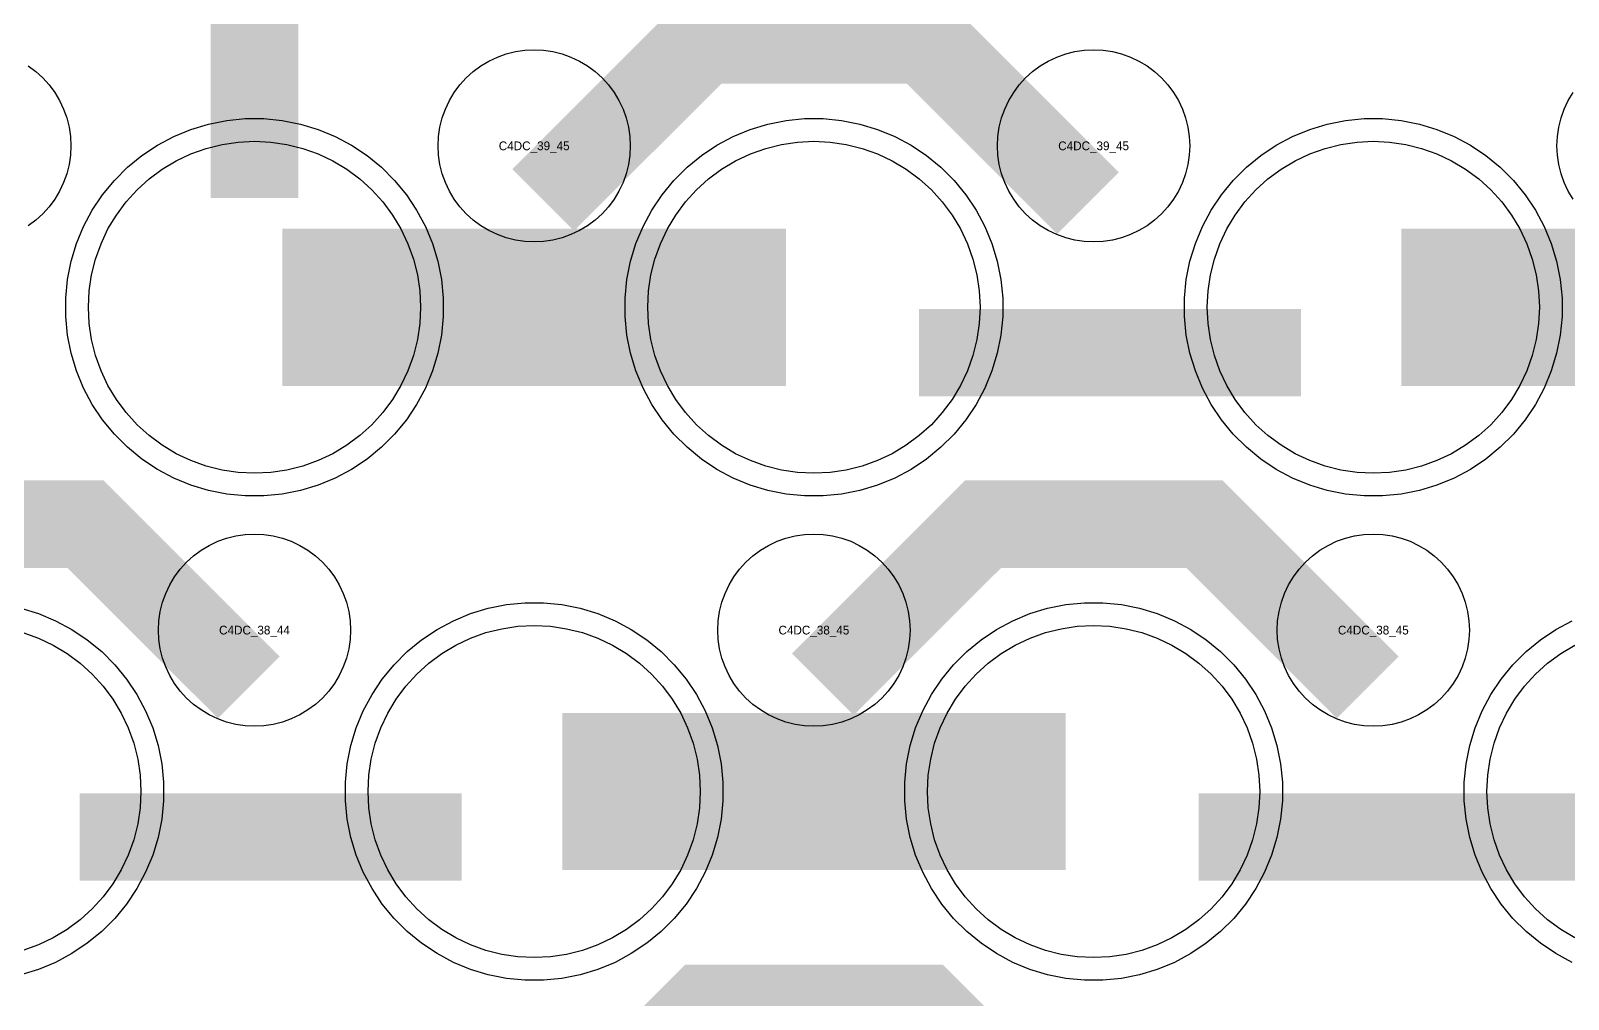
# Model space of a CAD drawing. Extents: x -11880 to 11880, y -14992 to 14992.
# Drawn here: x 2256 to 2695.8, y -9633.6 to -9356.4 of the extents above; entities that cross this region are included whole.
import ezdxf
from ezdxf.enums import TextEntityAlignment as Align

# ---------------------------------------------------------------- set-up
doc = ezdxf.new("R2010")
doc.units = 0
doc.header["$MEASUREMENT"] = 0
for name, color, linetype in [('GDS_775_DT_237', 138, 'CONTINUOUS'), ('RDL1_FS', 34, 'CONTINUOUS'), ('RDL_BS', 160, 'CONTINUOUS')]:
    doc.layers.add(name, color=color, linetype=linetype)

msp = doc.modelspace()

# ---------------------------------------------------------------- linework, layer by layer
at = {"layer": 'RDL1_FS'}
for points in [[(2320, -9483.074), (2315.343, -9482.845), (2310.732, -9482.161), (2306.209, -9481.029), (2301.819, -9479.457), (2297.605, -9477.465), (2293.605, -9475.067), (2289.86, -9472.289), (2286.406, -9469.159), (2283.276, -9465.705), (2280.498, -9461.96), (2278.1, -9457.96), (2276.108, -9453.746), (2274.536, -9449.356), (2273.404, -9444.833), (2272.72, -9440.222), (2272.491, -9435.565), (2272.72, -9430.908), (2273.404, -9426.297), (2274.536, -9421.774), (2276.108, -9417.384), (2278.1, -9413.17), (2280.498, -9409.17), (2283.276, -9405.425), (2286.406, -9401.971), (2289.86, -9398.841), (2293.605, -9396.063), (2297.605, -9393.665), (2301.819, -9391.673), (2306.209, -9390.101), (2310.732, -9388.969), (2315.343, -9388.285), (2320, -9388.056), (2324.657, -9388.285), (2329.268, -9388.969), (2333.791, -9390.101), (2338.181, -9391.673), (2342.395, -9393.665), (2346.395, -9396.063), (2350.14, -9398.841), (2353.594, -9401.971), (2356.724, -9405.425), (2359.502, -9409.17), (2361.9, -9413.17), (2363.892, -9417.384), (2365.464, -9421.774), (2366.596, -9426.297), (2367.28, -9430.908), (2367.509, -9435.565), (2367.28, -9440.222), (2366.596, -9444.833), (2365.464, -9449.356), (2363.892, -9453.746), (2361.9, -9457.96), (2359.502, -9461.96), (2356.724, -9465.705), (2353.594, -9469.159), (2350.14, -9472.289), (2346.395, -9475.067), (2342.395, -9477.465), (2338.181, -9479.457), (2333.791, -9481.029), (2329.268, -9482.161), (2324.657, -9482.845)], [(2480, -9483.074), (2475.343, -9482.845), (2470.732, -9482.161), (2466.209, -9481.029), (2461.819, -9479.457), (2457.605, -9477.465), (2453.605, -9475.067), (2449.86, -9472.289), (2446.406, -9469.159), (2443.276, -9465.705), (2440.498, -9461.96), (2438.1, -9457.96), (2436.108, -9453.746), (2434.536, -9449.356), (2433.404, -9444.833), (2432.72, -9440.222), (2432.491, -9435.565), (2432.72, -9430.908), (2433.404, -9426.297), (2434.536, -9421.774), (2436.108, -9417.384), (2438.1, -9413.17), (2440.498, -9409.17), (2443.276, -9405.425), (2446.406, -9401.971), (2449.86, -9398.841), (2453.605, -9396.063), (2457.605, -9393.665), (2461.819, -9391.673), (2466.209, -9390.101), (2470.732, -9388.969), (2475.343, -9388.285), (2480, -9388.056), (2484.657, -9388.285), (2489.268, -9388.969), (2493.791, -9390.101), (2498.181, -9391.673), (2502.395, -9393.665), (2506.395, -9396.063), (2510.14, -9398.841), (2513.594, -9401.971), (2516.724, -9405.425), (2519.502, -9409.17), (2521.9, -9413.17), (2523.892, -9417.384), (2525.464, -9421.774), (2526.596, -9426.297), (2527.28, -9430.908), (2527.509, -9435.565), (2527.28, -9440.222), (2526.596, -9444.833), (2525.464, -9449.356), (2523.892, -9453.746), (2521.9, -9457.96), (2519.502, -9461.96), (2516.724, -9465.705), (2513.594, -9469.159), (2510.14, -9472.289), (2506.395, -9475.067), (2502.395, -9477.465), (2498.181, -9479.457), (2493.791, -9481.029), (2489.268, -9482.161), (2484.657, -9482.845)], [(2640, -9483.074), (2635.343, -9482.845), (2630.732, -9482.161), (2626.209, -9481.029), (2621.819, -9479.457), (2617.605, -9477.465), (2613.605, -9475.067), (2609.86, -9472.289), (2606.406, -9469.159), (2603.276, -9465.705), (2600.498, -9461.96), (2598.1, -9457.96), (2596.108, -9453.746), (2594.536, -9449.356), (2593.404, -9444.833), (2592.72, -9440.222), (2592.491, -9435.565), (2592.72, -9430.908), (2593.404, -9426.297), (2594.536, -9421.774), (2596.108, -9417.384), (2598.1, -9413.17), (2600.498, -9409.17), (2603.276, -9405.425), (2606.406, -9401.971), (2609.86, -9398.841), (2613.605, -9396.063), (2617.605, -9393.665), (2621.819, -9391.673), (2626.209, -9390.101), (2630.732, -9388.969), (2635.343, -9388.285), (2640, -9388.056), (2644.657, -9388.285), (2649.268, -9388.969), (2653.791, -9390.101), (2658.181, -9391.673), (2662.395, -9393.665), (2666.395, -9396.063), (2670.14, -9398.841), (2673.594, -9401.971), (2676.724, -9405.425), (2679.502, -9409.17), (2681.9, -9413.17), (2683.892, -9417.384), (2685.464, -9421.774), (2686.596, -9426.297), (2687.28, -9430.908), (2687.509, -9435.565), (2687.28, -9440.222), (2686.596, -9444.833), (2685.464, -9449.356), (2683.892, -9453.746), (2681.9, -9457.96), (2679.502, -9461.96), (2676.724, -9465.705), (2673.594, -9469.159), (2670.14, -9472.289), (2666.395, -9475.067), (2662.395, -9477.465), (2658.181, -9479.457), (2653.791, -9481.029), (2649.268, -9482.161), (2644.657, -9482.845)]]:
    msp.add_lwpolyline(points, close=True, dxfattribs=at)
for points in [[(2328.002, -9435.565, 45, 45, 0), (2400.002, -9435.565, 45, 45, 0)], [(2400.002, -9435.565, 45, 45, 0), (2472.002, -9435.565, 45, 45, 0)], [(2648.002, -9435.565, 45, 45, 0), (2720.002, -9435.565, 45, 45, 0)]]:
    msp.add_lwpolyline(points, format="xyseb", dxfattribs=at)
at = {"layer": 'RDL1_FS', "color": 241, "true_color": 0xf7abae}
for points in [[(2253.791, -9528.666), (2258.181, -9530.238), (2262.395, -9532.23), (2266.395, -9534.628), (2270.14, -9537.406), (2273.594, -9540.536), (2276.724, -9543.99), (2279.502, -9547.735), (2281.9, -9551.735), (2283.892, -9555.949), (2285.464, -9560.339), (2286.596, -9564.862), (2287.28, -9569.473), (2287.509, -9574.13), (2287.28, -9578.787), (2286.596, -9583.398), (2285.464, -9587.921), (2283.892, -9592.311), (2281.9, -9596.525), (2279.502, -9600.525), (2276.724, -9604.27), (2273.594, -9607.724), (2270.14, -9610.854), (2266.395, -9613.632), (2262.395, -9616.03), (2258.181, -9618.022), (2253.791, -9619.594)], [(2697.605, -9616.03), (2693.605, -9613.632), (2689.86, -9610.854), (2686.406, -9607.724), (2683.276, -9604.27), (2680.498, -9600.525), (2678.1, -9596.525), (2676.108, -9592.311), (2674.536, -9587.921), (2673.404, -9583.398), (2672.72, -9578.787), (2672.491, -9574.13), (2672.72, -9569.473), (2673.404, -9564.862), (2674.536, -9560.339), (2676.108, -9555.949), (2678.1, -9551.735), (2680.498, -9547.735), (2683.276, -9543.99), (2686.406, -9540.536), (2689.86, -9537.406), (2693.605, -9534.628), (2697.605, -9532.23)]]:
    msp.add_lwpolyline(points, dxfattribs=at)
for points in [[(2400, -9621.639), (2395.343, -9621.41), (2390.732, -9620.726), (2386.209, -9619.594), (2381.819, -9618.022), (2377.605, -9616.03), (2373.605, -9613.632), (2369.86, -9610.854), (2366.406, -9607.724), (2363.276, -9604.27), (2360.498, -9600.525), (2358.1, -9596.525), (2356.108, -9592.311), (2354.536, -9587.921), (2353.404, -9583.398), (2352.72, -9578.787), (2352.491, -9574.13), (2352.72, -9569.473), (2353.404, -9564.862), (2354.536, -9560.339), (2356.108, -9555.949), (2358.1, -9551.735), (2360.498, -9547.735), (2363.276, -9543.99), (2366.406, -9540.536), (2369.86, -9537.406), (2373.605, -9534.628), (2377.605, -9532.23), (2381.819, -9530.238), (2386.209, -9528.666), (2390.732, -9527.534), (2395.343, -9526.85), (2400, -9526.621), (2404.657, -9526.85), (2409.268, -9527.534), (2413.791, -9528.666), (2418.181, -9530.238), (2422.395, -9532.23), (2426.395, -9534.628), (2430.14, -9537.406), (2433.594, -9540.536), (2436.724, -9543.99), (2439.502, -9547.735), (2441.9, -9551.735), (2443.892, -9555.949), (2445.464, -9560.339), (2446.596, -9564.862), (2447.28, -9569.473), (2447.509, -9574.13), (2447.28, -9578.787), (2446.596, -9583.398), (2445.464, -9587.921), (2443.892, -9592.311), (2441.9, -9596.525), (2439.502, -9600.525), (2436.724, -9604.27), (2433.594, -9607.724), (2430.14, -9610.854), (2426.395, -9613.632), (2422.395, -9616.03), (2418.181, -9618.022), (2413.791, -9619.594), (2409.268, -9620.726), (2404.657, -9621.41)], [(2560, -9621.639), (2555.343, -9621.41), (2550.732, -9620.726), (2546.209, -9619.594), (2541.819, -9618.022), (2537.605, -9616.03), (2533.605, -9613.632), (2529.86, -9610.854), (2526.406, -9607.724), (2523.276, -9604.27), (2520.498, -9600.525), (2518.1, -9596.525), (2516.108, -9592.311), (2514.536, -9587.921), (2513.404, -9583.398), (2512.72, -9578.787), (2512.491, -9574.13), (2512.72, -9569.473), (2513.404, -9564.862), (2514.536, -9560.339), (2516.108, -9555.949), (2518.1, -9551.735), (2520.498, -9547.735), (2523.276, -9543.99), (2526.406, -9540.536), (2529.86, -9537.406), (2533.605, -9534.628), (2537.605, -9532.23), (2541.819, -9530.238), (2546.209, -9528.666), (2550.732, -9527.534), (2555.343, -9526.85), (2560, -9526.621), (2564.657, -9526.85), (2569.268, -9527.534), (2573.791, -9528.666), (2578.181, -9530.238), (2582.395, -9532.23), (2586.395, -9534.628), (2590.14, -9537.406), (2593.594, -9540.536), (2596.724, -9543.99), (2599.502, -9547.735), (2601.9, -9551.735), (2603.892, -9555.949), (2605.464, -9560.339), (2606.596, -9564.862), (2607.28, -9569.473), (2607.509, -9574.13), (2607.28, -9578.787), (2606.596, -9583.398), (2605.464, -9587.921), (2603.892, -9592.311), (2601.9, -9596.525), (2599.502, -9600.525), (2596.724, -9604.27), (2593.594, -9607.724), (2590.14, -9610.854), (2586.395, -9613.632), (2582.395, -9616.03), (2578.181, -9618.022), (2573.791, -9619.594), (2569.268, -9620.726), (2564.657, -9621.41)]]:
    msp.add_lwpolyline(points, close=True, dxfattribs=at)
for points in [[(2408.002, -9574.13, 45, 45, 0), (2480.002, -9574.13, 45, 45, 0)], [(2480.002, -9574.13, 45, 45, 0), (2552.002, -9574.13, 45, 45, 0)]]:
    msp.add_lwpolyline(points, format="xyseb", dxfattribs=at)
at = {"layer": 'RDL_BS'}
for points in [[(2320, -9404.29, 25, 25, 0), (2320, -9297.513, 25, 25, 0)], [(2320, -9327.982, 25, 25, 0), (2320, -9373.602, 25, 25, 0)], [(2402.562, -9404.879, 25, 25, 0), (2448.377, -9359.064, 25, 25, 0), (2481.93, -9359.064, 25, 25, 0)], [(2558.401, -9405.778, 25, 25, 0), (2511.687, -9359.064, 25, 25, 0), (2481.929, -9359.064, 25, 25, 0)], [(2510.016, -9448.578, 25, 25, 0), (2619.281, -9448.578, 25, 25, 0)], [(2318.401, -9544.343, 25, 25, 0), (2271.687, -9497.629, 25, 25, 0), (2241.929, -9497.629, 25, 25, 0)], [(2482.562, -9543.444, 25, 25, 0), (2528.377, -9497.629, 25, 25, 0), (2561.93, -9497.629, 25, 25, 0)], [(2638.401, -9544.343, 25, 25, 0), (2591.687, -9497.629, 25, 25, 0), (2561.929, -9497.629, 25, 25, 0)], [(2402.562, -9682.009, 25, 25, 0), (2448.377, -9636.194, 25, 25, 0), (2481.93, -9636.194, 25, 25, 0)], [(2558.401, -9682.908, 25, 25, 0), (2511.687, -9636.194, 25, 25, 0), (2481.929, -9636.194, 25, 25, 0)]]:
    msp.add_lwpolyline(points, format="xyseb", dxfattribs=at)
for points in [[(2400, -9416.871), (2397.307, -9416.739), (2394.635, -9416.343), (2392.016, -9415.686), (2389.481, -9414.779), (2387.044, -9413.627), (2384.72, -9412.234), (2382.557, -9410.631), (2380.558, -9408.819), (2378.746, -9406.82), (2377.143, -9404.657), (2375.75, -9402.333), (2374.598, -9399.896), (2373.691, -9397.361), (2373.034, -9394.742), (2372.638, -9392.07), (2372.506, -9389.377), (2372.638, -9386.684), (2373.034, -9384.012), (2373.691, -9381.393), (2374.598, -9378.858), (2375.75, -9376.421), (2377.143, -9374.097), (2378.746, -9371.934), (2380.558, -9369.935), (2382.557, -9368.123), (2384.72, -9366.52), (2387.044, -9365.127), (2389.481, -9363.975), (2392.016, -9363.068), (2394.635, -9362.411), (2397.307, -9362.015), (2400, -9361.883), (2402.693, -9362.015), (2405.365, -9362.411), (2407.984, -9363.068), (2410.519, -9363.975), (2412.956, -9365.127), (2415.28, -9366.52), (2417.443, -9368.123), (2419.442, -9369.935), (2421.254, -9371.934), (2422.857, -9374.097), (2424.25, -9376.421), (2425.402, -9378.858), (2426.309, -9381.393), (2426.966, -9384.012), (2427.362, -9386.684), (2427.494, -9389.377), (2427.362, -9392.07), (2426.966, -9394.742), (2426.309, -9397.361), (2425.402, -9399.896), (2424.25, -9402.333), (2422.857, -9404.657), (2421.254, -9406.82), (2419.442, -9408.819), (2417.443, -9410.631), (2415.28, -9412.234), (2412.956, -9413.627), (2410.519, -9414.779), (2407.984, -9415.686), (2405.365, -9416.343), (2402.693, -9416.739)], [(2560, -9416.871), (2557.307, -9416.739), (2554.635, -9416.343), (2552.016, -9415.686), (2549.481, -9414.779), (2547.044, -9413.627), (2544.72, -9412.234), (2542.557, -9410.631), (2540.558, -9408.819), (2538.746, -9406.82), (2537.143, -9404.657), (2535.75, -9402.333), (2534.598, -9399.896), (2533.691, -9397.361), (2533.034, -9394.742), (2532.638, -9392.07), (2532.506, -9389.377), (2532.638, -9386.684), (2533.034, -9384.012), (2533.691, -9381.393), (2534.598, -9378.858), (2535.75, -9376.421), (2537.143, -9374.097), (2538.746, -9371.934), (2540.558, -9369.935), (2542.557, -9368.123), (2544.72, -9366.52), (2547.044, -9365.127), (2549.481, -9363.975), (2552.016, -9363.068), (2554.635, -9362.411), (2557.307, -9362.015), (2560, -9361.883), (2562.693, -9362.015), (2565.365, -9362.411), (2567.984, -9363.068), (2570.519, -9363.975), (2572.956, -9365.127), (2575.28, -9366.52), (2577.443, -9368.123), (2579.442, -9369.935), (2581.254, -9371.934), (2582.857, -9374.097), (2584.25, -9376.421), (2585.402, -9378.858), (2586.309, -9381.393), (2586.966, -9384.012), (2587.362, -9386.684), (2587.494, -9389.377), (2587.362, -9392.07), (2586.966, -9394.742), (2586.309, -9397.361), (2585.402, -9399.896), (2584.25, -9402.333), (2582.857, -9404.657), (2581.254, -9406.82), (2579.442, -9408.819), (2577.443, -9410.631), (2575.28, -9412.234), (2572.956, -9413.627), (2570.519, -9414.779), (2567.984, -9415.686), (2565.365, -9416.343), (2562.693, -9416.739)], [(2317.356, -9489.565), (2312.062, -9489.048), (2306.835, -9488.002), (2301.795, -9486.471), (2296.885, -9484.44), (2292.223, -9481.948), (2287.809, -9479.001), (2283.708, -9475.639), (2279.926, -9471.857), (2276.564, -9467.756), (2273.617, -9463.342), (2271.125, -9458.68), (2269.094, -9453.77), (2267.563, -9448.73), (2266.517, -9443.503), (2266, -9438.209), (2266, -9432.921), (2266.517, -9427.627), (2267.563, -9422.4), (2269.094, -9417.36), (2271.125, -9412.45), (2273.617, -9407.788), (2276.564, -9403.374), (2279.926, -9399.273), (2283.708, -9395.491), (2287.809, -9392.129), (2292.223, -9389.182), (2296.885, -9386.69), (2301.795, -9384.659), (2306.835, -9383.128), (2312.062, -9382.082), (2317.356, -9381.565), (2322.644, -9381.565), (2327.938, -9382.082), (2333.165, -9383.128), (2338.205, -9384.659), (2343.115, -9386.69), (2347.777, -9389.182), (2352.191, -9392.129), (2356.292, -9395.491), (2360.074, -9399.273), (2363.436, -9403.374), (2366.383, -9407.788), (2368.875, -9412.45), (2370.906, -9417.36), (2372.437, -9422.4), (2373.483, -9427.627), (2374, -9432.921), (2374, -9438.209), (2373.483, -9443.503), (2372.437, -9448.73), (2370.906, -9453.77), (2368.875, -9458.68), (2366.383, -9463.342), (2363.436, -9467.756), (2360.074, -9471.857), (2356.292, -9475.639), (2352.191, -9479.001), (2347.777, -9481.948), (2343.115, -9484.44), (2338.205, -9486.471), (2333.165, -9488.002), (2327.938, -9489.048), (2322.644, -9489.565)], [(2477.356, -9489.565), (2472.062, -9489.048), (2466.835, -9488.002), (2461.795, -9486.471), (2456.885, -9484.44), (2452.223, -9481.948), (2447.809, -9479.001), (2443.708, -9475.639), (2439.926, -9471.857), (2436.564, -9467.756), (2433.617, -9463.342), (2431.125, -9458.68), (2429.094, -9453.77), (2427.563, -9448.73), (2426.517, -9443.503), (2426, -9438.209), (2426, -9432.921), (2426.517, -9427.627), (2427.563, -9422.4), (2429.094, -9417.36), (2431.125, -9412.45), (2433.617, -9407.788), (2436.564, -9403.374), (2439.926, -9399.273), (2443.708, -9395.491), (2447.809, -9392.129), (2452.223, -9389.182), (2456.885, -9386.69), (2461.795, -9384.659), (2466.835, -9383.128), (2472.062, -9382.082), (2477.356, -9381.565), (2482.644, -9381.565), (2487.938, -9382.082), (2493.165, -9383.128), (2498.205, -9384.659), (2503.115, -9386.69), (2507.777, -9389.182), (2512.191, -9392.129), (2516.292, -9395.491), (2520.074, -9399.273), (2523.436, -9403.374), (2526.383, -9407.788), (2528.875, -9412.45), (2530.906, -9417.36), (2532.437, -9422.4), (2533.483, -9427.627), (2534, -9432.921), (2534, -9438.209), (2533.483, -9443.503), (2532.437, -9448.73), (2530.906, -9453.77), (2528.875, -9458.68), (2526.383, -9463.342), (2523.436, -9467.756), (2520.074, -9471.857), (2516.292, -9475.639), (2512.191, -9479.001), (2507.777, -9481.948), (2503.115, -9484.44), (2498.205, -9486.471), (2493.165, -9488.002), (2487.938, -9489.048), (2482.644, -9489.565)], [(2637.356, -9489.565), (2632.062, -9489.048), (2626.835, -9488.002), (2621.795, -9486.471), (2616.885, -9484.44), (2612.223, -9481.948), (2607.809, -9479.001), (2603.708, -9475.639), (2599.926, -9471.857), (2596.564, -9467.756), (2593.617, -9463.342), (2591.125, -9458.68), (2589.094, -9453.77), (2587.563, -9448.73), (2586.517, -9443.503), (2586, -9438.209), (2586, -9432.921), (2586.517, -9427.627), (2587.563, -9422.4), (2589.094, -9417.36), (2591.125, -9412.45), (2593.617, -9407.788), (2596.564, -9403.374), (2599.926, -9399.273), (2603.708, -9395.491), (2607.809, -9392.129), (2612.223, -9389.182), (2616.885, -9386.69), (2621.795, -9384.659), (2626.835, -9383.128), (2632.062, -9382.082), (2637.356, -9381.565), (2642.644, -9381.565), (2647.938, -9382.082), (2653.165, -9383.128), (2658.205, -9384.659), (2663.115, -9386.69), (2667.777, -9389.182), (2672.191, -9392.129), (2676.292, -9395.491), (2680.074, -9399.273), (2683.436, -9403.374), (2686.383, -9407.788), (2688.875, -9412.45), (2690.906, -9417.36), (2692.437, -9422.4), (2693.483, -9427.627), (2694, -9432.921), (2694, -9438.209), (2693.483, -9443.503), (2692.437, -9448.73), (2690.906, -9453.77), (2688.875, -9458.68), (2686.383, -9463.342), (2683.436, -9467.756), (2680.074, -9471.857), (2676.292, -9475.639), (2672.191, -9479.001), (2667.777, -9481.948), (2663.115, -9484.44), (2658.205, -9486.471), (2653.165, -9488.002), (2647.938, -9489.048), (2642.644, -9489.565)], [(2320, -9555.436), (2317.307, -9555.304), (2314.635, -9554.908), (2312.016, -9554.251), (2309.481, -9553.344), (2307.044, -9552.192), (2304.72, -9550.799), (2302.557, -9549.196), (2300.558, -9547.384), (2298.746, -9545.385), (2297.143, -9543.222), (2295.75, -9540.898), (2294.598, -9538.461), (2293.691, -9535.926), (2293.034, -9533.307), (2292.638, -9530.635), (2292.506, -9527.942), (2292.638, -9525.249), (2293.034, -9522.577), (2293.691, -9519.958), (2294.598, -9517.423), (2295.75, -9514.986), (2297.143, -9512.662), (2298.746, -9510.499), (2300.558, -9508.5), (2302.557, -9506.688), (2304.72, -9505.085), (2307.044, -9503.692), (2309.481, -9502.54), (2312.016, -9501.633), (2314.635, -9500.976), (2317.307, -9500.58), (2320, -9500.448), (2322.693, -9500.58), (2325.365, -9500.976), (2327.984, -9501.633), (2330.519, -9502.54), (2332.956, -9503.692), (2335.28, -9505.085), (2337.443, -9506.688), (2339.442, -9508.5), (2341.254, -9510.499), (2342.857, -9512.662), (2344.25, -9514.986), (2345.402, -9517.423), (2346.309, -9519.958), (2346.966, -9522.577), (2347.362, -9525.249), (2347.494, -9527.942), (2347.362, -9530.635), (2346.966, -9533.307), (2346.309, -9535.926), (2345.402, -9538.461), (2344.25, -9540.898), (2342.857, -9543.222), (2341.254, -9545.385), (2339.442, -9547.384), (2337.443, -9549.196), (2335.28, -9550.799), (2332.956, -9552.192), (2330.519, -9553.344), (2327.984, -9554.251), (2325.365, -9554.908), (2322.693, -9555.304)], [(2480, -9555.436), (2477.307, -9555.304), (2474.635, -9554.908), (2472.016, -9554.251), (2469.481, -9553.344), (2467.044, -9552.192), (2464.72, -9550.799), (2462.557, -9549.196), (2460.558, -9547.384), (2458.746, -9545.385), (2457.143, -9543.222), (2455.75, -9540.898), (2454.598, -9538.461), (2453.691, -9535.926), (2453.034, -9533.307), (2452.638, -9530.635), (2452.506, -9527.942), (2452.638, -9525.249), (2453.034, -9522.577), (2453.691, -9519.958), (2454.598, -9517.423), (2455.75, -9514.986), (2457.143, -9512.662), (2458.746, -9510.499), (2460.558, -9508.5), (2462.557, -9506.688), (2464.72, -9505.085), (2467.044, -9503.692), (2469.481, -9502.54), (2472.016, -9501.633), (2474.635, -9500.976), (2477.307, -9500.58), (2480, -9500.448), (2482.693, -9500.58), (2485.365, -9500.976), (2487.984, -9501.633), (2490.519, -9502.54), (2492.956, -9503.692), (2495.28, -9505.085), (2497.443, -9506.688), (2499.442, -9508.5), (2501.254, -9510.499), (2502.857, -9512.662), (2504.25, -9514.986), (2505.402, -9517.423), (2506.309, -9519.958), (2506.966, -9522.577), (2507.362, -9525.249), (2507.494, -9527.942), (2507.362, -9530.635), (2506.966, -9533.307), (2506.309, -9535.926), (2505.402, -9538.461), (2504.25, -9540.898), (2502.857, -9543.222), (2501.254, -9545.385), (2499.442, -9547.384), (2497.443, -9549.196), (2495.28, -9550.799), (2492.956, -9552.192), (2490.519, -9553.344), (2487.984, -9554.251), (2485.365, -9554.908), (2482.693, -9555.304)], [(2640, -9555.436), (2637.307, -9555.304), (2634.635, -9554.908), (2632.016, -9554.251), (2629.481, -9553.344), (2627.044, -9552.192), (2624.72, -9550.799), (2622.557, -9549.196), (2620.558, -9547.384), (2618.746, -9545.385), (2617.143, -9543.222), (2615.75, -9540.898), (2614.598, -9538.461), (2613.691, -9535.926), (2613.034, -9533.307), (2612.638, -9530.635), (2612.506, -9527.942), (2612.638, -9525.249), (2613.034, -9522.577), (2613.691, -9519.958), (2614.598, -9517.423), (2615.75, -9514.986), (2617.143, -9512.662), (2618.746, -9510.499), (2620.558, -9508.5), (2622.557, -9506.688), (2624.72, -9505.085), (2627.044, -9503.692), (2629.481, -9502.54), (2632.016, -9501.633), (2634.635, -9500.976), (2637.307, -9500.58), (2640, -9500.448), (2642.693, -9500.58), (2645.365, -9500.976), (2647.984, -9501.633), (2650.519, -9502.54), (2652.956, -9503.692), (2655.28, -9505.085), (2657.443, -9506.688), (2659.442, -9508.5), (2661.254, -9510.499), (2662.857, -9512.662), (2664.25, -9514.986), (2665.402, -9517.423), (2666.309, -9519.958), (2666.966, -9522.577), (2667.362, -9525.249), (2667.494, -9527.942), (2667.362, -9530.635), (2666.966, -9533.307), (2666.309, -9535.926), (2665.402, -9538.461), (2664.25, -9540.898), (2662.857, -9543.222), (2661.254, -9545.385), (2659.442, -9547.384), (2657.443, -9549.196), (2655.28, -9550.799), (2652.956, -9552.192), (2650.519, -9553.344), (2647.984, -9554.251), (2645.365, -9554.908), (2642.693, -9555.304)]]:
    msp.add_lwpolyline(points, close=True, dxfattribs=at)
for points in [[(2255.28, -9366.52), (2257.443, -9368.123), (2259.442, -9369.935), (2261.254, -9371.934), (2262.857, -9374.097), (2264.25, -9376.421), (2265.402, -9378.858), (2266.309, -9381.393), (2266.966, -9384.012), (2267.362, -9386.684), (2267.494, -9389.377), (2267.362, -9392.07), (2266.966, -9394.742), (2266.309, -9397.361), (2265.402, -9399.896), (2264.25, -9402.333), (2262.857, -9404.657), (2261.254, -9406.82), (2259.442, -9408.819), (2257.443, -9410.631), (2255.28, -9412.234)], [(2697.143, -9404.657), (2695.75, -9402.333), (2694.598, -9399.896), (2693.691, -9397.361), (2693.034, -9394.742), (2692.638, -9392.07), (2692.506, -9389.377), (2692.638, -9386.684), (2693.034, -9384.012), (2693.691, -9381.393), (2694.598, -9378.858), (2695.75, -9376.421), (2697.143, -9374.097)]]:
    msp.add_lwpolyline(points, dxfattribs=at)
at = {"layer": 'RDL_BS', "color": 241, "true_color": 0xf7abae}
for points in [[(2397.356, -9628.13), (2392.062, -9627.613), (2386.835, -9626.567), (2381.795, -9625.036), (2376.885, -9623.005), (2372.223, -9620.513), (2367.809, -9617.566), (2363.708, -9614.204), (2359.926, -9610.422), (2356.564, -9606.321), (2353.617, -9601.907), (2351.125, -9597.245), (2349.094, -9592.335), (2347.563, -9587.295), (2346.517, -9582.068), (2346, -9576.774), (2346, -9571.486), (2346.517, -9566.192), (2347.563, -9560.965), (2349.094, -9555.925), (2351.125, -9551.015), (2353.617, -9546.353), (2356.564, -9541.939), (2359.926, -9537.838), (2363.708, -9534.056), (2367.809, -9530.694), (2372.223, -9527.747), (2376.885, -9525.255), (2381.795, -9523.224), (2386.835, -9521.693), (2392.062, -9520.647), (2397.356, -9520.13), (2402.644, -9520.13), (2407.938, -9520.647), (2413.165, -9521.693), (2418.205, -9523.224), (2423.115, -9525.255), (2427.777, -9527.747), (2432.191, -9530.694), (2436.292, -9534.056), (2440.074, -9537.838), (2443.436, -9541.939), (2446.383, -9546.353), (2448.875, -9551.015), (2450.906, -9555.925), (2452.437, -9560.965), (2453.483, -9566.192), (2454, -9571.486), (2454, -9576.774), (2453.483, -9582.068), (2452.437, -9587.295), (2450.906, -9592.335), (2448.875, -9597.245), (2446.383, -9601.907), (2443.436, -9606.321), (2440.074, -9610.422), (2436.292, -9614.204), (2432.191, -9617.566), (2427.777, -9620.513), (2423.115, -9623.005), (2418.205, -9625.036), (2413.165, -9626.567), (2407.938, -9627.613), (2402.644, -9628.13)], [(2557.356, -9628.13), (2552.062, -9627.613), (2546.835, -9626.567), (2541.795, -9625.036), (2536.885, -9623.005), (2532.223, -9620.513), (2527.809, -9617.566), (2523.708, -9614.204), (2519.926, -9610.422), (2516.564, -9606.321), (2513.617, -9601.907), (2511.125, -9597.245), (2509.094, -9592.335), (2507.563, -9587.295), (2506.517, -9582.068), (2506, -9576.774), (2506, -9571.486), (2506.517, -9566.192), (2507.563, -9560.965), (2509.094, -9555.925), (2511.125, -9551.015), (2513.617, -9546.353), (2516.564, -9541.939), (2519.926, -9537.838), (2523.708, -9534.056), (2527.809, -9530.694), (2532.223, -9527.747), (2536.885, -9525.255), (2541.795, -9523.224), (2546.835, -9521.693), (2552.062, -9520.647), (2557.356, -9520.13), (2562.644, -9520.13), (2567.938, -9520.647), (2573.165, -9521.693), (2578.205, -9523.224), (2583.115, -9525.255), (2587.777, -9527.747), (2592.191, -9530.694), (2596.292, -9534.056), (2600.074, -9537.838), (2603.436, -9541.939), (2606.383, -9546.353), (2608.875, -9551.015), (2610.906, -9555.925), (2612.437, -9560.965), (2613.483, -9566.192), (2614, -9571.486), (2614, -9576.774), (2613.483, -9582.068), (2612.437, -9587.295), (2610.906, -9592.335), (2608.875, -9597.245), (2606.383, -9601.907), (2603.436, -9606.321), (2600.074, -9610.422), (2596.292, -9614.204), (2592.191, -9617.566), (2587.777, -9620.513), (2583.115, -9623.005), (2578.205, -9625.036), (2573.165, -9626.567), (2567.938, -9627.613), (2562.644, -9628.13)]]:
    msp.add_lwpolyline(points, close=True, dxfattribs=at)
for points in [[(2253.165, -9521.693), (2258.205, -9523.224), (2263.115, -9525.255), (2267.777, -9527.747), (2272.191, -9530.694), (2276.292, -9534.056), (2280.074, -9537.838), (2283.436, -9541.939), (2286.383, -9546.353), (2288.875, -9551.015), (2290.906, -9555.925), (2292.437, -9560.965), (2293.483, -9566.192), (2294, -9571.486), (2294, -9576.774), (2293.483, -9582.068), (2292.437, -9587.295), (2290.906, -9592.335), (2288.875, -9597.245), (2286.383, -9601.907), (2283.436, -9606.321), (2280.074, -9610.422), (2276.292, -9614.204), (2272.191, -9617.566), (2267.777, -9620.513), (2263.115, -9623.005), (2258.205, -9625.036), (2253.165, -9626.567)], [(2696.885, -9623.005), (2692.223, -9620.513), (2687.809, -9617.566), (2683.708, -9614.204), (2679.926, -9610.422), (2676.564, -9606.321), (2673.617, -9601.907), (2671.125, -9597.245), (2669.094, -9592.335), (2667.563, -9587.295), (2666.517, -9582.068), (2666, -9576.774), (2666, -9571.486), (2666.517, -9566.192), (2667.563, -9560.965), (2669.094, -9555.925), (2671.125, -9551.015), (2673.617, -9546.353), (2676.564, -9541.939), (2679.926, -9537.838), (2683.708, -9534.056), (2687.809, -9530.694), (2692.223, -9527.747), (2696.885, -9525.255)]]:
    msp.add_lwpolyline(points, dxfattribs=at)
for points in [[(2270.016, -9587.143, 25, 25, 0), (2379.281, -9587.143, 25, 25, 0)], [(2590.016, -9587.143, 25, 25, 0), (2699.281, -9587.143, 25, 25, 0)]]:
    msp.add_lwpolyline(points, format="xyseb", dxfattribs=at)

# ---------------------------------------------------------------- texts
at = {"layer": 'GDS_775_DT_237'}
for s, p in [('C4DC_39_45', (2400, -9389.377)), ('C4DC_39_45', (2400, -9389.377)), ('C4DC_39_45', (2560, -9389.377)), ('C4DC_39_45', (2560, -9389.377)), ('C4DC_38_44', (2320, -9527.942)), ('C4DC_38_44', (2320, -9527.942)), ('C4DC_38_45', (2480, -9527.942)), ('C4DC_38_45', (2480, -9527.942)), ('C4DC_38_45', (2640, -9527.942)), ('C4DC_38_45', (2640, -9527.942))]:
    msp.add_text(s, height=2.5, dxfattribs=at).set_placement(p, align=Align.MIDDLE_CENTER)

doc.saveas('drawing.dxf')
